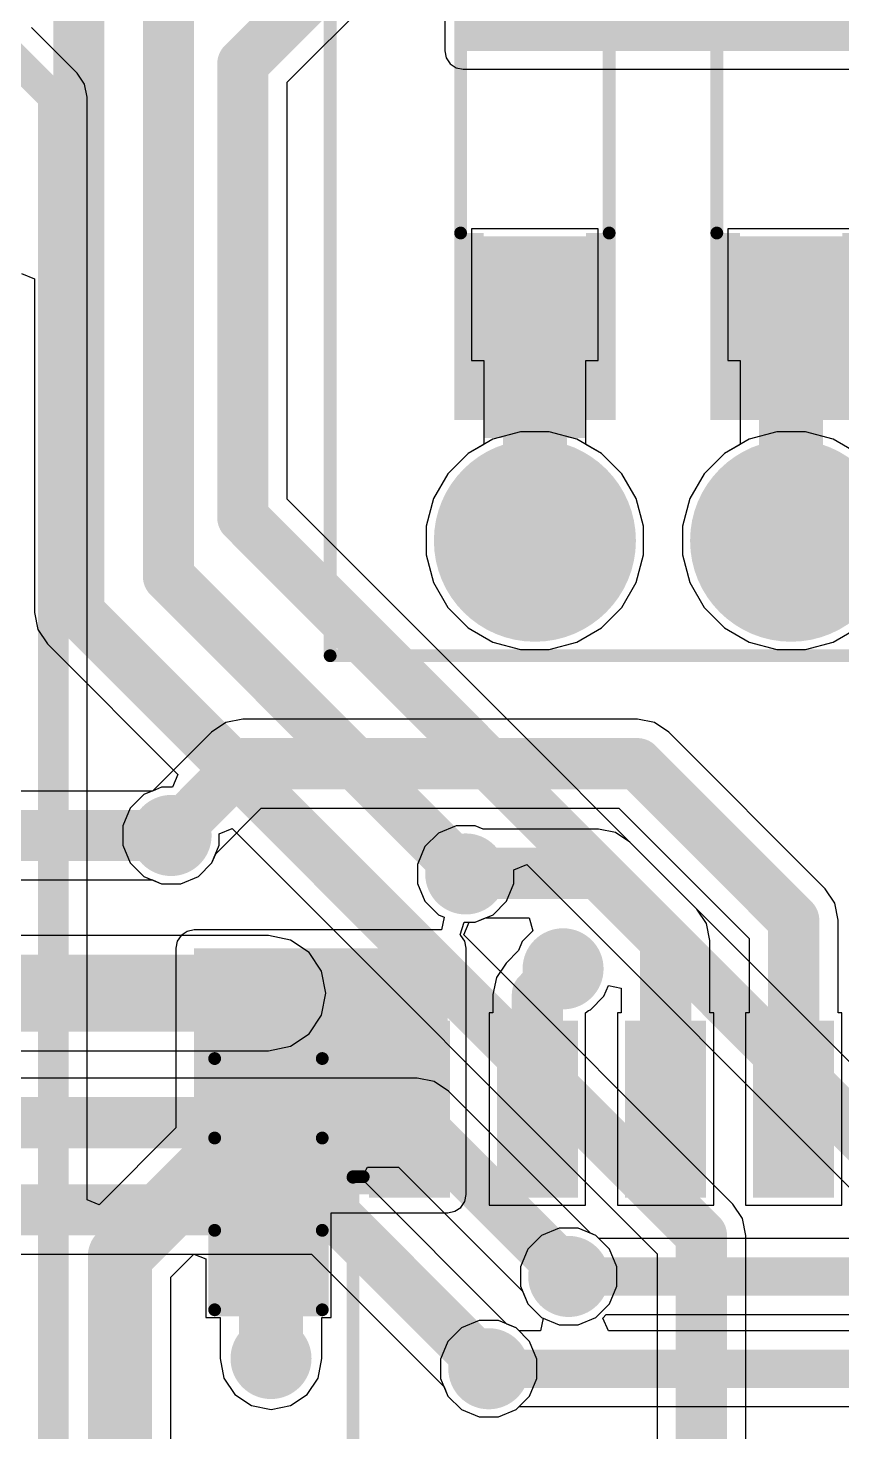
# Model space of a CAD drawing. Header units: millimetres. Extents: x -0.16 to 4.85, y -0.01 to 3.83.
# Drawn here: x 3.908 to 4.226, y 1.666 to 2.214 of the extents above; entities that cross this region are included whole.
import ezdxf

# ---------------------------------------------------------------- set-up
doc = ezdxf.new("R2010")
doc.units = ezdxf.units.MM
doc.header["$MEASUREMENT"] = 0
for name, color, linetype in [('BottomLayer', 5, 'Continuous'), ('BottomSolder', 6, 'Continuous'), ('MultiLayer', 9, 'Continuous'), ('PadHoleLayer', 156, 'Continuous'), ('TopLayer', 1, 'Continuous'), ('TopOverlay', 2, 'Continuous'), ('TopPaste', 8, 'Continuous'), ('TopSolder', 216, 'Continuous'), ('ViaHoleLayer', 16, 'Continuous')]:
    doc.layers.add(name, color=color, linetype=linetype)

# ---------------------------------------------------------------- blocks, each defined once
blk = doc.blocks.new('SOIC_16_31')
at = {"layer": 'TopLayer'}
for points in [[(-0.13681, 0.18681), (-0.07579, 0.18681), (-0.07579, 0.16319), (-0.13681, 0.16319)], [(0.07579, 0.18681), (0.13681, 0.18681), (0.13681, 0.16319), (0.07579, 0.16319)], [(-0.13681, 0.13681), (-0.07579, 0.13681), (-0.07579, 0.11319), (-0.13681, 0.11319)], [(0.07579, 0.13681), (0.13681, 0.13681), (0.13681, 0.11319), (0.07579, 0.11319)], [(-0.13681, 0.08681), (-0.07579, 0.08681), (-0.07579, 0.06319), (-0.13681, 0.06319)], [(0.07579, 0.08681), (0.13681, 0.08681), (0.13681, 0.06319), (0.07579, 0.06319)], [(-0.13681, 0.03681), (-0.07579, 0.03681), (-0.07579, 0.01319), (-0.13681, 0.01319)], [(0.07579, 0.03681), (0.13681, 0.03681), (0.13681, 0.01319), (0.07579, 0.01319)], [(-0.13681, -0.01319), (-0.07579, -0.01319), (-0.07579, -0.03681), (-0.13681, -0.03681)], [(0.07579, -0.01319), (0.13681, -0.01319), (0.13681, -0.03681), (0.07579, -0.03681)], [(-0.13681, -0.06319), (-0.07579, -0.06319), (-0.07579, -0.08681), (-0.13681, -0.08681)], [(0.07579, -0.06319), (0.13681, -0.06319), (0.13681, -0.08681), (0.07579, -0.08681)], [(-0.13681, -0.11319), (-0.07579, -0.11319), (-0.07579, -0.13681), (-0.13681, -0.13681)], [(0.07579, -0.11319), (0.13681, -0.11319), (0.13681, -0.13681), (0.07579, -0.13681)], [(-0.13681, -0.16319), (-0.07579, -0.16319), (-0.07579, -0.18681), (-0.13681, -0.18681)], [(0.07579, -0.16319), (0.13681, -0.16319), (0.13681, -0.18681), (0.07579, -0.18681)]]:
    blk.add_hatch(color=1, dxfattribs=at).paths.add_polyline_path(points)
at = {"layer": 'TopOverlay'}
blk.add_hatch(color=2, dxfattribs=at).paths.add_polyline_path([(-0.0713, 0.165), (-0.0603, 0.165), (-0.0603, 0.183), (-0.0713, 0.183)])
at = {"layer": 'TopPaste'}
for points in [[(-0.13681, 0.18681), (-0.07579, 0.18681), (-0.07579, 0.16319), (-0.13681, 0.16319)], [(0.07579, 0.18681), (0.13681, 0.18681), (0.13681, 0.16319), (0.07579, 0.16319)], [(-0.13681, 0.13681), (-0.07579, 0.13681), (-0.07579, 0.11319), (-0.13681, 0.11319)], [(0.07579, 0.13681), (0.13681, 0.13681), (0.13681, 0.11319), (0.07579, 0.11319)], [(-0.13681, 0.08681), (-0.07579, 0.08681), (-0.07579, 0.06319), (-0.13681, 0.06319)], [(0.07579, 0.08681), (0.13681, 0.08681), (0.13681, 0.06319), (0.07579, 0.06319)], [(-0.13681, 0.03681), (-0.07579, 0.03681), (-0.07579, 0.01319), (-0.13681, 0.01319)], [(0.07579, 0.03681), (0.13681, 0.03681), (0.13681, 0.01319), (0.07579, 0.01319)], [(-0.13681, -0.01319), (-0.07579, -0.01319), (-0.07579, -0.03681), (-0.13681, -0.03681)], [(0.07579, -0.01319), (0.13681, -0.01319), (0.13681, -0.03681), (0.07579, -0.03681)], [(-0.13681, -0.06319), (-0.07579, -0.06319), (-0.07579, -0.08681), (-0.13681, -0.08681)], [(0.07579, -0.06319), (0.13681, -0.06319), (0.13681, -0.08681), (0.07579, -0.08681)], [(-0.13681, -0.11319), (-0.07579, -0.11319), (-0.07579, -0.13681), (-0.13681, -0.13681)], [(0.07579, -0.11319), (0.13681, -0.11319), (0.13681, -0.13681), (0.07579, -0.13681)], [(-0.13681, -0.16319), (-0.07579, -0.16319), (-0.07579, -0.18681), (-0.13681, -0.18681)], [(0.07579, -0.16319), (0.13681, -0.16319), (0.13681, -0.18681), (0.07579, -0.18681)]]:
    blk.add_hatch(color=8, dxfattribs=at).paths.add_polyline_path(points)
at = {"layer": 'TopSolder'}
for points in [[(-0.14081, 0.19081), (-0.07179, 0.19081), (-0.07179, 0.15919), (-0.14081, 0.15919)], [(0.07179, 0.19081), (0.14081, 0.19081), (0.14081, 0.15919), (0.07179, 0.15919)], [(-0.14081, 0.14081), (-0.07179, 0.14081), (-0.07179, 0.10919), (-0.14081, 0.10919)], [(0.07179, 0.14081), (0.14081, 0.14081), (0.14081, 0.10919), (0.07179, 0.10919)], [(-0.14081, 0.09081), (-0.07179, 0.09081), (-0.07179, 0.05919), (-0.14081, 0.05919)], [(0.07179, 0.09081), (0.14081, 0.09081), (0.14081, 0.05919), (0.07179, 0.05919)], [(-0.14081, 0.04081), (-0.07179, 0.04081), (-0.07179, 0.00919), (-0.14081, 0.00919)], [(0.07179, 0.04081), (0.14081, 0.04081), (0.14081, 0.00919), (0.07179, 0.00919)], [(-0.14081, -0.00919), (-0.07179, -0.00919), (-0.07179, -0.04081), (-0.14081, -0.04081)], [(0.07179, -0.00919), (0.14081, -0.00919), (0.14081, -0.04081), (0.07179, -0.04081)], [(-0.14081, -0.05919), (-0.07179, -0.05919), (-0.07179, -0.09081), (-0.14081, -0.09081)], [(0.07179, -0.05919), (0.14081, -0.05919), (0.14081, -0.09081), (0.07179, -0.09081)], [(-0.14081, -0.10919), (-0.07179, -0.10919), (-0.07179, -0.14081), (-0.14081, -0.14081)], [(0.07179, -0.10919), (0.14081, -0.10919), (0.14081, -0.14081), (0.07179, -0.14081)], [(-0.14081, -0.15919), (-0.07179, -0.15919), (-0.07179, -0.19081), (-0.14081, -0.19081)], [(0.07179, -0.15919), (0.14081, -0.15919), (0.14081, -0.19081), (0.07179, -0.19081)]]:
    blk.add_hatch(color=216, dxfattribs=at).paths.add_polyline_path(points)
at = {"layer": 'TopOverlay'}
for points, const_width in [([(-0.0793, 0.197), (-0.0793, 0.193)], 0.005), ([(-0.0793, 0.197), (0.0797, 0.197)], 0.005), ([(0.0799, 0.19694), (0.0799, 0.193)], 0.005), ([(-0.1503, 0.181), (-0.1453, 0.176)], 0.00787), ([(-0.1503, 0.181), (-0.1503, 0.171)], 0.00787), ([(-0.1453, 0.176), (-0.1503, 0.171)], 0.00787), ([(-0.0793, -0.193), (-0.0793, -0.197)], 0.005), ([(0.0799, -0.193), (0.0799, -0.19694)], 0.005), ([(-0.0793, -0.197), (0.0797, -0.197)], 0.005)]:
    blk.add_lwpolyline(points, dxfattribs=dict(at, const_width=const_width))
for points, const_width in [([(-0.08055, 0.197, 1), (-0.07805, 0.197, 1)], 0.0025), ([(-0.08055, 0.197, 1), (-0.07805, 0.197, 1)], 0.0025), ([(0.07845, 0.197, 1), (0.08095, 0.197, 1)], 0.0025), ([(0.07865, 0.19694, 1), (0.08115, 0.19694, 1)], 0.0025), ([(-0.08055, 0.193, 1), (-0.07805, 0.193, 1)], 0.0025), ([(0.07865, 0.193, 1), (0.08115, 0.193, 1)], 0.0025), ([(-0.15227, 0.181, 1), (-0.14833, 0.181, 1)], 0.00394), ([(-0.15227, 0.181, 1), (-0.14833, 0.181, 1)], 0.00394), ([(-0.14727, 0.176, 1), (-0.14333, 0.176, 1)], 0.00394), ([(-0.14727, 0.176, 1), (-0.14333, 0.176, 1)], 0.00394), ([(-0.15227, 0.171, 1), (-0.14833, 0.171, 1)], 0.00394), ([(-0.15227, 0.171, 1), (-0.14833, 0.171, 1)], 0.00394), ([(-0.08055, -0.193, 1), (-0.07805, -0.193, 1)], 0.0025), ([(0.07865, -0.193, 1), (0.08115, -0.193, 1)], 0.0025), ([(-0.08055, -0.197, 1), (-0.07805, -0.197, 1)], 0.0025), ([(-0.08055, -0.197, 1), (-0.07805, -0.197, 1)], 0.0025), ([(0.07845, -0.197, 1), (0.08095, -0.197, 1)], 0.0025), ([(0.07865, -0.19694, 1), (0.08115, -0.19694, 1)], 0.0025)]:
    blk.add_lwpolyline(points, format="xyb", close=True, dxfattribs=dict(at, const_width=const_width))
blk = doc.blocks.new('DS_04_R_T_33')
at = {"layer": 'BottomLayer'}
h = blk.add_hatch(color=5, dxfattribs=at)
edge = h.paths.add_edge_path()
edge.add_arc((-0.15, 0.15), 0.03543, 0, 360)
h = blk.add_hatch(color=5, dxfattribs=at)
edge = h.paths.add_edge_path()
edge.add_arc((0.15, 0.15), 0.03543, 0, 360)
h = blk.add_hatch(color=5, dxfattribs=at)
edge = h.paths.add_edge_path()
edge.add_arc((-0.15, 0.05), 0.03543, 0, 360)
h = blk.add_hatch(color=5, dxfattribs=at)
edge = h.paths.add_edge_path()
edge.add_arc((0.15, 0.05), 0.03543, 0, 360)
h = blk.add_hatch(color=5, dxfattribs=at)
edge = h.paths.add_edge_path()
edge.add_arc((-0.15, -0.05), 0.03543, 0, 360)
h = blk.add_hatch(color=5, dxfattribs=at)
edge = h.paths.add_edge_path()
edge.add_arc((0.15, -0.05), 0.03543, 0, 360)
h = blk.add_hatch(color=5, dxfattribs=at)
edge = h.paths.add_edge_path()
edge.add_arc((-0.15, -0.15), 0.03543, 0, 360)
h = blk.add_hatch(color=5, dxfattribs=at)
edge = h.paths.add_edge_path()
edge.add_arc((0.15, -0.15), 0.03543, 0, 360)
at = {"layer": 'BottomSolder'}
h = blk.add_hatch(color=6, dxfattribs=at)
edge = h.paths.add_edge_path()
edge.add_arc((-0.15, 0.15), 0.03943, 0, 360)
h = blk.add_hatch(color=6, dxfattribs=at)
edge = h.paths.add_edge_path()
edge.add_arc((0.15, 0.15), 0.03943, 0, 360)
h = blk.add_hatch(color=6, dxfattribs=at)
edge = h.paths.add_edge_path()
edge.add_arc((-0.15, 0.05), 0.03943, 0, 360)
h = blk.add_hatch(color=6, dxfattribs=at)
edge = h.paths.add_edge_path()
edge.add_arc((0.15, 0.05), 0.03943, 0, 360)
h = blk.add_hatch(color=6, dxfattribs=at)
edge = h.paths.add_edge_path()
edge.add_arc((-0.15, -0.05), 0.03943, 0, 360)
h = blk.add_hatch(color=6, dxfattribs=at)
edge = h.paths.add_edge_path()
edge.add_arc((0.15, -0.05), 0.03943, 0, 360)
h = blk.add_hatch(color=6, dxfattribs=at)
edge = h.paths.add_edge_path()
edge.add_arc((-0.15, -0.15), 0.03943, 0, 360)
h = blk.add_hatch(color=6, dxfattribs=at)
edge = h.paths.add_edge_path()
edge.add_arc((0.15, -0.15), 0.03943, 0, 360)
at = {"layer": 'MultiLayer'}
h = blk.add_hatch(color=9, dxfattribs=at)
edge = h.paths.add_edge_path()
edge.add_arc((-0.15, 0.15), 0.03543, 0, 360)
h = blk.add_hatch(color=9, dxfattribs=at)
edge = h.paths.add_edge_path()
edge.add_arc((0.15, 0.15), 0.03543, 0, 360)
h = blk.add_hatch(color=9, dxfattribs=at)
edge = h.paths.add_edge_path()
edge.add_arc((-0.15, 0.05), 0.03543, 0, 360)
h = blk.add_hatch(color=9, dxfattribs=at)
edge = h.paths.add_edge_path()
edge.add_arc((0.15, 0.05), 0.03543, 0, 360)
h = blk.add_hatch(color=9, dxfattribs=at)
edge = h.paths.add_edge_path()
edge.add_arc((-0.15, -0.05), 0.03543, 0, 360)
h = blk.add_hatch(color=9, dxfattribs=at)
edge = h.paths.add_edge_path()
edge.add_arc((0.15, -0.05), 0.03543, 0, 360)
h = blk.add_hatch(color=9, dxfattribs=at)
edge = h.paths.add_edge_path()
edge.add_arc((-0.15, -0.15), 0.03543, 0, 360)
h = blk.add_hatch(color=9, dxfattribs=at)
edge = h.paths.add_edge_path()
edge.add_arc((0.15, -0.15), 0.03543, 0, 360)
at = {"layer": 'PadHoleLayer'}
h = blk.add_hatch(color=156, dxfattribs=at)
edge = h.paths.add_edge_path()
edge.add_arc((-0.15, 0.15), 0.01811, 0, 360)
h = blk.add_hatch(color=156, dxfattribs=at)
edge = h.paths.add_edge_path()
edge.add_arc((0.15, 0.15), 0.01811, 0, 360)
h = blk.add_hatch(color=156, dxfattribs=at)
edge = h.paths.add_edge_path()
edge.add_arc((-0.15, 0.05), 0.01811, 0, 360)
h = blk.add_hatch(color=156, dxfattribs=at)
edge = h.paths.add_edge_path()
edge.add_arc((0.15, 0.05), 0.01811, 0, 360)
h = blk.add_hatch(color=156, dxfattribs=at)
edge = h.paths.add_edge_path()
edge.add_arc((-0.15, -0.05), 0.01811, 0, 360)
h = blk.add_hatch(color=156, dxfattribs=at)
edge = h.paths.add_edge_path()
edge.add_arc((0.15, -0.05), 0.01811, 0, 360)
h = blk.add_hatch(color=156, dxfattribs=at)
edge = h.paths.add_edge_path()
edge.add_arc((-0.15, -0.15), 0.01811, 0, 360)
h = blk.add_hatch(color=156, dxfattribs=at)
edge = h.paths.add_edge_path()
edge.add_arc((0.15, -0.15), 0.01811, 0, 360)
at = {"layer": 'TopLayer'}
h = blk.add_hatch(color=1, dxfattribs=at)
edge = h.paths.add_edge_path()
edge.add_arc((-0.15, 0.15), 0.03543, 0, 360)
h = blk.add_hatch(color=1, dxfattribs=at)
edge = h.paths.add_edge_path()
edge.add_arc((0.15, 0.15), 0.03543, 0, 360)
h = blk.add_hatch(color=1, dxfattribs=at)
edge = h.paths.add_edge_path()
edge.add_arc((-0.15, 0.05), 0.03543, 0, 360)
h = blk.add_hatch(color=1, dxfattribs=at)
edge = h.paths.add_edge_path()
edge.add_arc((0.15, 0.05), 0.03543, 0, 360)
h = blk.add_hatch(color=1, dxfattribs=at)
edge = h.paths.add_edge_path()
edge.add_arc((-0.15, -0.05), 0.03543, 0, 360)
h = blk.add_hatch(color=1, dxfattribs=at)
edge = h.paths.add_edge_path()
edge.add_arc((0.15, -0.05), 0.03543, 0, 360)
h = blk.add_hatch(color=1, dxfattribs=at)
edge = h.paths.add_edge_path()
edge.add_arc((-0.15, -0.15), 0.03543, 0, 360)
h = blk.add_hatch(color=1, dxfattribs=at)
edge = h.paths.add_edge_path()
edge.add_arc((0.15, -0.15), 0.03543, 0, 360)
at = {"layer": 'TopOverlay'}
blk.add_hatch(color=2, dxfattribs=at).paths.add_polyline_path([(-0.11, 0.13), (-0.08, 0.13), (-0.08, 0.17), (-0.11, 0.17)])
at = {"layer": 'TopSolder'}
h = blk.add_hatch(color=216, dxfattribs=at)
edge = h.paths.add_edge_path()
edge.add_arc((-0.15, 0.15), 0.03943, 0, 360)
h = blk.add_hatch(color=216, dxfattribs=at)
edge = h.paths.add_edge_path()
edge.add_arc((0.15, 0.15), 0.03943, 0, 360)
h = blk.add_hatch(color=216, dxfattribs=at)
edge = h.paths.add_edge_path()
edge.add_arc((-0.15, 0.05), 0.03943, 0, 360)
h = blk.add_hatch(color=216, dxfattribs=at)
edge = h.paths.add_edge_path()
edge.add_arc((0.15, 0.05), 0.03943, 0, 360)
h = blk.add_hatch(color=216, dxfattribs=at)
edge = h.paths.add_edge_path()
edge.add_arc((-0.15, -0.05), 0.03943, 0, 360)
h = blk.add_hatch(color=216, dxfattribs=at)
edge = h.paths.add_edge_path()
edge.add_arc((0.15, -0.05), 0.03943, 0, 360)
h = blk.add_hatch(color=216, dxfattribs=at)
edge = h.paths.add_edge_path()
edge.add_arc((-0.15, -0.15), 0.03943, 0, 360)
h = blk.add_hatch(color=216, dxfattribs=at)
edge = h.paths.add_edge_path()
edge.add_arc((0.15, -0.15), 0.03943, 0, 360)
at = {"layer": 'TopOverlay', "const_width": 0.005}
for points in [[(-0.19488, 0.22992), (-0.19488, -0.22992)], [(-0.19488, 0.22992), (0.19488, 0.22992)], [(0.19488, 0.22992), (0.19488, -0.22992)], [(-0.19488, -0.22992), (0.19488, -0.22992)]]:
    blk.add_lwpolyline(points, dxfattribs=at)
at = {"layer": 'TopOverlay', "const_width": 0.0025}
for points in [[(-0.19613, 0.22992, 1), (-0.19363, 0.22992, 1)], [(-0.19613, 0.22992, 1), (-0.19363, 0.22992, 1)], [(0.19363, 0.22992, 1), (0.19613, 0.22992, 1)], [(0.19363, 0.22992, 1), (0.19613, 0.22992, 1)], [(-0.19613, -0.22992, 1), (-0.19363, -0.22992, 1)], [(-0.19613, -0.22992, 1), (-0.19363, -0.22992, 1)], [(0.19363, -0.22992, 1), (0.19613, -0.22992, 1)], [(0.19363, -0.22992, 1), (0.19613, -0.22992, 1)]]:
    blk.add_lwpolyline(points, format="xyb", close=True, dxfattribs=at)
blk = doc.blocks.new('SOD_123_105')
at = {"layer": 'TopLayer'}
for points in [[(-0.04331, 0.01772), (-0.04331, -0.01772), (-0.08071, -0.01772), (-0.08071, 0.01772)], [(0.08071, 0.01772), (0.08071, -0.01772), (0.04331, -0.01772), (0.04331, 0.01772)]]:
    blk.add_hatch(color=1, dxfattribs=at).paths.add_polyline_path(points)
at = {"layer": 'TopOverlay'}
for points in [[(0.038, 0.02), (0.111, 0.02), (0.111, 0.0315), (0.038, 0.0315)], [(0.08346, -0.031), (0.111, -0.031), (0.111, 0.031), (0.08346, 0.031)], [(0.038, -0.0315), (0.111, -0.0315), (0.111, -0.02), (0.038, -0.02)]]:
    blk.add_hatch(color=2, dxfattribs=at).paths.add_polyline_path(points)
at = {"layer": 'TopPaste'}
for points in [[(-0.04331, 0.01772), (-0.04331, -0.01772), (-0.08071, -0.01772), (-0.08071, 0.01772)], [(0.08071, 0.01772), (0.08071, -0.01772), (0.04331, -0.01772), (0.04331, 0.01772)]]:
    blk.add_hatch(color=8, dxfattribs=at).paths.add_polyline_path(points)
at = {"layer": 'TopSolder'}
for points in [[(-0.03931, 0.02172), (-0.03931, -0.02172), (-0.08471, -0.02172), (-0.08471, 0.02172)], [(0.08471, 0.02172), (0.08471, -0.02172), (0.03931, -0.02172), (0.03931, 0.02172)]]:
    blk.add_hatch(color=216, dxfattribs=at).paths.add_polyline_path(points)
at = {"layer": 'TopOverlay', "const_width": 0.005}
for points in [[(-0.054, 0.023), (-0.054, 0.029)], [(0.038, 0.029), (-0.054, 0.029)], [(-0.054, -0.029), (-0.054, -0.023)], [(0.038, -0.029), (-0.054, -0.029)]]:
    blk.add_lwpolyline(points, dxfattribs=at)
at = {"layer": 'TopOverlay', "const_width": 0.0025}
for points in [[(-0.05525, 0.029, 1), (-0.05275, 0.029, 1)], [(-0.05525, 0.029, 1), (-0.05275, 0.029, 1)], [(0.03675, 0.029, 1), (0.03925, 0.029, 1)], [(-0.05525, 0.023, 1), (-0.05275, 0.023, 1)], [(-0.05525, -0.023, 1), (-0.05275, -0.023, 1)], [(-0.05525, -0.029, 1), (-0.05275, -0.029, 1)], [(-0.05525, -0.029, 1), (-0.05275, -0.029, 1)], [(0.03675, -0.029, 1), (0.03925, -0.029, 1)]]:
    blk.add_lwpolyline(points, format="xyb", close=True, dxfattribs=at)
blk = doc.blocks.new('SOD_123_106')
at = {"layer": 'TopLayer'}
for points in [[(-0.04331, 0.01772), (-0.04331, -0.01772), (-0.08071, -0.01772), (-0.08071, 0.01772)], [(0.08071, 0.01772), (0.08071, -0.01772), (0.04331, -0.01772), (0.04331, 0.01772)]]:
    blk.add_hatch(color=1, dxfattribs=at).paths.add_polyline_path(points)
at = {"layer": 'TopOverlay'}
for points in [[(0.038, 0.02), (0.111, 0.02), (0.111, 0.0315), (0.038, 0.0315)], [(0.08346, -0.031), (0.111, -0.031), (0.111, 0.031), (0.08346, 0.031)], [(0.038, -0.0315), (0.111, -0.0315), (0.111, -0.02), (0.038, -0.02)]]:
    blk.add_hatch(color=2, dxfattribs=at).paths.add_polyline_path(points)
at = {"layer": 'TopPaste'}
for points in [[(-0.04331, 0.01772), (-0.04331, -0.01772), (-0.08071, -0.01772), (-0.08071, 0.01772)], [(0.08071, 0.01772), (0.08071, -0.01772), (0.04331, -0.01772), (0.04331, 0.01772)]]:
    blk.add_hatch(color=8, dxfattribs=at).paths.add_polyline_path(points)
at = {"layer": 'TopSolder'}
for points in [[(-0.03931, 0.02172), (-0.03931, -0.02172), (-0.08471, -0.02172), (-0.08471, 0.02172)], [(0.08471, 0.02172), (0.08471, -0.02172), (0.03931, -0.02172), (0.03931, 0.02172)]]:
    blk.add_hatch(color=216, dxfattribs=at).paths.add_polyline_path(points)
at = {"layer": 'TopOverlay', "const_width": 0.005}
for points in [[(-0.054, 0.023), (-0.054, 0.029)], [(0.038, 0.029), (-0.054, 0.029)], [(-0.054, -0.029), (-0.054, -0.023)], [(0.038, -0.029), (-0.054, -0.029)]]:
    blk.add_lwpolyline(points, dxfattribs=at)
at = {"layer": 'TopOverlay', "const_width": 0.0025}
for points in [[(-0.05525, 0.029, 1), (-0.05275, 0.029, 1)], [(-0.05525, 0.029, 1), (-0.05275, 0.029, 1)], [(0.03675, 0.029, 1), (0.03925, 0.029, 1)], [(-0.05525, 0.023, 1), (-0.05275, 0.023, 1)], [(-0.05525, -0.023, 1), (-0.05275, -0.023, 1)], [(-0.05525, -0.029, 1), (-0.05275, -0.029, 1)], [(-0.05525, -0.029, 1), (-0.05275, -0.029, 1)], [(0.03675, -0.029, 1), (0.03925, -0.029, 1)]]:
    blk.add_lwpolyline(points, format="xyb", close=True, dxfattribs=at)
blk = doc.blocks.new('CAP_0603_123')
at = {"layer": 'TopLayer'}
for points in [[(-0.015, 0.0175), (-0.015, -0.0175), (-0.045, -0.0175), (-0.045, 0.0175)], [(0.045, 0.0175), (0.045, -0.0175), (0.015, -0.0175), (0.015, 0.0175)]]:
    blk.add_hatch(color=1, dxfattribs=at).paths.add_polyline_path(points)
at = {"layer": 'TopPaste'}
for points in [[(-0.015, 0.0175), (-0.015, -0.0175), (-0.045, -0.0175), (-0.045, 0.0175)], [(0.045, 0.0175), (0.045, -0.0175), (0.015, -0.0175), (0.015, 0.0175)]]:
    blk.add_hatch(color=8, dxfattribs=at).paths.add_polyline_path(points)
at = {"layer": 'TopSolder'}
for points in [[(-0.01264, 0.01986), (-0.01264, -0.01986), (-0.04736, -0.01986), (-0.04736, 0.01986)], [(0.04736, 0.01986), (0.04736, -0.01986), (0.01264, -0.01986), (0.01264, 0.01986)]]:
    blk.add_hatch(color=216, dxfattribs=at).paths.add_polyline_path(points)
at = {"layer": 'TopOverlay', "const_width": 0.005}
for points in [[(-0.049, 0.021), (-0.049, -0.021)], [(-0.049, 0.021), (-0.018, 0.021)], [(0.018, 0.021), (0.049, 0.021)], [(0.049, 0.021), (0.049, -0.021)], [(-0.049, -0.021), (-0.018, -0.021)], [(0.018, -0.021), (0.049, -0.021)]]:
    blk.add_lwpolyline(points, dxfattribs=at)
at = {"layer": 'TopOverlay', "const_width": 0.0025}
for points in [[(-0.05025, 0.021, 1), (-0.04775, 0.021, 1)], [(-0.05025, 0.021, 1), (-0.04775, 0.021, 1)], [(-0.01925, 0.021, 1), (-0.01675, 0.021, 1)], [(0.01675, 0.021, 1), (0.01925, 0.021, 1)], [(0.04775, 0.021, 1), (0.05025, 0.021, 1)], [(0.04775, 0.021, 1), (0.05025, 0.021, 1)], [(-0.05025, -0.021, 1), (-0.04775, -0.021, 1)], [(-0.05025, -0.021, 1), (-0.04775, -0.021, 1)], [(-0.01925, -0.021, 1), (-0.01675, -0.021, 1)], [(0.01675, -0.021, 1), (0.01925, -0.021, 1)], [(0.04775, -0.021, 1), (0.05025, -0.021, 1)], [(0.04775, -0.021, 1), (0.05025, -0.021, 1)]]:
    blk.add_lwpolyline(points, format="xyb", close=True, dxfattribs=at)

msp = doc.modelspace()

# ---------------------------------------------------------------- hatches: boundary and pattern name
at = {"layer": 'BottomLayer'}
h = msp.add_hatch(color=5, dxfattribs=at)
edge = h.paths.add_edge_path()
edge.add_arc((3.964, 1.899), 0.01181, 0, 360)
h = msp.add_hatch(color=5, dxfattribs=at)
edge = h.paths.add_edge_path()
edge.add_arc((4.079, 1.884), 0.01181, 0, 360)
h = msp.add_hatch(color=5, dxfattribs=at)
edge = h.paths.add_edge_path()
edge.add_arc((4.117, 1.847), 0.01181, 0, 360)
h = msp.add_hatch(color=5, dxfattribs=at)
edge = h.paths.add_edge_path()
edge.add_arc((4.002, 1.8375), 0.01181, 0, 360)
h = msp.add_hatch(color=5, dxfattribs=at)
edge = h.paths.add_edge_path()
edge.add_arc((4.11919, 1.727), 0.01181, 0, 360)
h = msp.add_hatch(color=5, dxfattribs=at)
edge = h.paths.add_edge_path()
edge.add_arc((4.003, 1.695), 0.01181, 0, 360)
h = msp.add_hatch(color=5, dxfattribs=at)
edge = h.paths.add_edge_path()
edge.add_arc((4.088, 1.691), 0.01181, 0, 360)
at = {"layer": 'BottomSolder'}
h = msp.add_hatch(color=6, dxfattribs=at)
edge = h.paths.add_edge_path()
edge.add_arc((3.964, 1.899), 0.01581, 0, 360)
h = msp.add_hatch(color=6, dxfattribs=at)
edge = h.paths.add_edge_path()
edge.add_arc((4.079, 1.884), 0.01581, 0, 360)
h = msp.add_hatch(color=6, dxfattribs=at)
edge = h.paths.add_edge_path()
edge.add_arc((4.117, 1.847), 0.01581, 0, 360)
h = msp.add_hatch(color=6, dxfattribs=at)
edge = h.paths.add_edge_path()
edge.add_arc((4.002, 1.8375), 0.01581, 0, 360)
h = msp.add_hatch(color=6, dxfattribs=at)
edge = h.paths.add_edge_path()
edge.add_arc((4.11919, 1.727), 0.01581, 0, 360)
h = msp.add_hatch(color=6, dxfattribs=at)
edge = h.paths.add_edge_path()
edge.add_arc((4.003, 1.695), 0.01581, 0, 360)
h = msp.add_hatch(color=6, dxfattribs=at)
edge = h.paths.add_edge_path()
edge.add_arc((4.088, 1.691), 0.01581, 0, 360)
at = {"layer": 'TopLayer'}
for points in [[(4.078, 2.205), (4.437, 2.205), (4.437, 2.257), (4.078, 2.257)], [(3.973, 1.759), (4.072, 1.759), (4.072, 1.855), (3.973, 1.855)]]:
    msp.add_hatch(color=1, dxfattribs=at).paths.add_polyline_path(points)
h = msp.add_hatch(color=1, dxfattribs=at)
edge = h.paths.add_edge_path()
edge.add_arc((3.964, 1.899), 0.01181, 0, 360)
h = msp.add_hatch(color=1, dxfattribs=at)
edge = h.paths.add_edge_path()
edge.add_arc((4.079, 1.884), 0.01181, 0, 360)
h = msp.add_hatch(color=1, dxfattribs=at)
edge = h.paths.add_edge_path()
edge.add_arc((4.117, 1.847), 0.01181, 0, 360)
h = msp.add_hatch(color=1, dxfattribs=at)
edge = h.paths.add_edge_path()
edge.add_arc((4.002, 1.8375), 0.01181, 0, 360)
h = msp.add_hatch(color=1, dxfattribs=at)
edge = h.paths.add_edge_path()
edge.add_arc((4.11919, 1.727), 0.01181, 0, 360)
h = msp.add_hatch(color=1, dxfattribs=at)
edge = h.paths.add_edge_path()
edge.add_arc((4.003, 1.695), 0.01181, 0, 360)
h = msp.add_hatch(color=1, dxfattribs=at)
edge = h.paths.add_edge_path()
edge.add_arc((4.088, 1.691), 0.01181, 0, 360)
at = {"layer": 'TopSolder'}
h = msp.add_hatch(color=216, dxfattribs=at)
edge = h.paths.add_edge_path()
edge.add_arc((3.964, 1.899), 0.01581, 0, 360)
h = msp.add_hatch(color=216, dxfattribs=at)
edge = h.paths.add_edge_path()
edge.add_arc((4.079, 1.884), 0.01581, 0, 360)
h = msp.add_hatch(color=216, dxfattribs=at)
edge = h.paths.add_edge_path()
edge.add_arc((4.117, 1.847), 0.01581, 0, 360)
h = msp.add_hatch(color=216, dxfattribs=at)
edge = h.paths.add_edge_path()
edge.add_arc((4.002, 1.8375), 0.01581, 0, 360)
h = msp.add_hatch(color=216, dxfattribs=at)
edge = h.paths.add_edge_path()
edge.add_arc((4.11919, 1.727), 0.01581, 0, 360)
h = msp.add_hatch(color=216, dxfattribs=at)
edge = h.paths.add_edge_path()
edge.add_arc((4.003, 1.695), 0.01581, 0, 360)
h = msp.add_hatch(color=216, dxfattribs=at)
edge = h.paths.add_edge_path()
edge.add_arc((4.088, 1.691), 0.01581, 0, 360)
at = {"layer": 'ViaHoleLayer'}
h = msp.add_hatch(color=16, dxfattribs=at)
edge = h.paths.add_edge_path()
edge.add_arc((3.964, 1.899), 0.00591, 0, 360)
h = msp.add_hatch(color=16, dxfattribs=at)
edge = h.paths.add_edge_path()
edge.add_arc((4.079, 1.884), 0.00591, 0, 360)
h = msp.add_hatch(color=16, dxfattribs=at)
edge = h.paths.add_edge_path()
edge.add_arc((4.117, 1.847), 0.00591, 0, 360)
h = msp.add_hatch(color=16, dxfattribs=at)
edge = h.paths.add_edge_path()
edge.add_arc((4.002, 1.8375), 0.00591, 0, 360)
h = msp.add_hatch(color=16, dxfattribs=at)
edge = h.paths.add_edge_path()
edge.add_arc((4.11919, 1.727), 0.00591, 0, 360)
h = msp.add_hatch(color=16, dxfattribs=at)
edge = h.paths.add_edge_path()
edge.add_arc((4.003, 1.695), 0.00591, 0, 360)
h = msp.add_hatch(color=16, dxfattribs=at)
edge = h.paths.add_edge_path()
edge.add_arc((4.088, 1.691), 0.00591, 0, 360)

# ---------------------------------------------------------------- linework, layer by layer
at = {"layer": 'BottomLayer'}
for p, q in [((4.00933, 2.19282), (4.09069, 2.27417)), ((4.00933, 2.03018), (4.00933, 2.19282)), ((3.90567, 2.11817), (3.91067, 2.1161)), ((3.91067, 2.1161), (3.91067, 1.986)), ((4.08962, 2.05354), (4.07995, 2.04795)), ((4.10041, 2.05643), (4.08962, 2.05354)), ((4.11159, 2.05643), (4.10041, 2.05643)), ((4.12238, 2.05354), (4.11159, 2.05643)), ((4.13205, 2.04795), (4.12238, 2.05354)), ((4.18962, 2.05354), (4.17995, 2.04795)), ((4.20041, 2.05643), (4.18962, 2.05354)), ((4.21159, 2.05643), (4.20041, 2.05643)), ((4.22238, 2.05354), (4.21159, 2.05643)), ((4.23205, 2.04795), (4.22238, 2.05354)), ((4.07995, 2.04795), (4.07205, 2.04005)), ((4.13995, 2.04005), (4.13205, 2.04795)), ((4.17995, 2.04795), (4.17205, 2.04005)), ((4.07205, 2.04005), (4.06646, 2.03038)), ((4.14554, 2.03038), (4.13995, 2.04005)), ((4.17205, 2.04005), (4.16646, 2.03038)), ((4.26926, 1.77026), (4.00933, 2.03018)), ((4.06646, 2.03038), (4.06357, 2.01959)), ((4.14843, 2.01959), (4.14554, 2.03038)), ((4.16646, 2.03038), (4.16357, 2.01959)), ((4.06357, 2.01959), (4.06357, 2.00841)), ((4.14843, 2.00841), (4.14843, 2.01959)), ((4.16357, 2.01959), (4.16357, 2.00841)), ((4.06357, 2.00841), (4.06646, 1.99762)), ((4.14554, 1.99762), (4.14843, 2.00841)), ((4.16357, 2.00841), (4.16646, 1.99762)), ((4.06646, 1.99762), (4.07205, 1.98795)), ((4.13995, 1.98795), (4.14554, 1.99762)), ((4.16646, 1.99762), (4.17205, 1.98795)), ((4.07205, 1.98795), (4.07995, 1.98005)), ((4.13205, 1.98005), (4.13995, 1.98795)), ((4.17205, 1.98795), (4.17995, 1.98005)), ((3.91067, 1.986), (3.91199, 1.97937)), ((3.91199, 1.97937), (3.91574, 1.97374)), ((4.07995, 1.98005), (4.08962, 1.97446)), ((4.12238, 1.97446), (4.13205, 1.98005)), ((4.17995, 1.98005), (4.18962, 1.97446)), ((4.22238, 1.97446), (4.23205, 1.98005)), ((3.91574, 1.97374), (3.96668, 1.92281)), ((4.08962, 1.97446), (4.10041, 1.97157)), ((4.10041, 1.97157), (4.11159, 1.97157)), ((4.11159, 1.97157), (4.12238, 1.97446)), ((4.18962, 1.97446), (4.20041, 1.97157)), ((4.20041, 1.97157), (4.21159, 1.97157)), ((4.21159, 1.97157), (4.22238, 1.97446)), ((3.96668, 1.92281), (3.96461, 1.91781)), ((3.96026, 1.91781), (3.95669, 1.91633)), ((3.96461, 1.91781), (3.96026, 1.91781)), ((3.95669, 1.91633), (3.59981, 1.91633)), ((3.98281, 1.89961), (3.98781, 1.90168)), ((3.98781, 1.90168), (4.15367, 1.73582)), ((3.97995, 1.88834), (3.98281, 1.89526)), ((3.98281, 1.89526), (3.98281, 1.89961)), ((3.97466, 1.88305), (3.97995, 1.88834)), ((4.09781, 1.88561), (4.10281, 1.88768)), ((4.09781, 1.88026), (4.09781, 1.88561)), ((4.10281, 1.88768), (4.23967, 1.75082)), ((3.59981, 1.88167), (3.95669, 1.88167)), ((3.95669, 1.88167), (3.96026, 1.88019)), ((3.96026, 1.88019), (3.96774, 1.88019)), ((3.96774, 1.88019), (3.97466, 1.88305)), ((4.09495, 1.87334), (4.09781, 1.88026)), ((4.08966, 1.86805), (4.09495, 1.87334)), ((4.08274, 1.86519), (4.08966, 1.86805)), ((4.07832, 1.86019), (4.08039, 1.86519)), ((4.08039, 1.86519), (4.08274, 1.86519)), ((4.002, 1.85993), (3.72314, 1.85993)), ((4.01058, 1.85822), (4.002, 1.85993)), ((4.01786, 1.85336), (4.01058, 1.85822)), ((4.18326, 1.75526), (4.07832, 1.86019)), ((4.02272, 1.84608), (4.01786, 1.85336)), ((4.02443, 1.8375), (4.02272, 1.84608)), ((4.02272, 1.82892), (4.02443, 1.8375)), ((4.01786, 1.82164), (4.02272, 1.82892)), ((4.01058, 1.81678), (4.01786, 1.82164)), ((3.72314, 1.81507), (4.002, 1.81507)), ((4.002, 1.81507), (4.01058, 1.81678)), ((4.06, 1.80433), (3.35031, 1.80433)), ((4.06663, 1.80301), (4.06, 1.80433)), ((4.07226, 1.79926), (4.06663, 1.80301)), ((4.12766, 1.74385), (4.07226, 1.79926)), ((4.03925, 1.76708), (4.04066, 1.76967)), ((4.04066, 1.76967), (4.05282, 1.76967)), ((4.05282, 1.76967), (4.10119, 1.7213)), ((4.03885, 1.76467), (4.03925, 1.76708)), ((4.09509, 1.70843), (4.03885, 1.76467)), ((4.18701, 1.74963), (4.18326, 1.75526)), ((4.18833, 1.743), (4.18701, 1.74963)), ((4.12984, 1.74295), (4.12766, 1.74385)), ((4.13514, 1.73766), (4.12984, 1.74295)), ((4.18833, 1.051), (4.18833, 1.743)), ((4.138, 1.73074), (4.13514, 1.73766)), ((4.15367, 1.73582), (4.15367, 1.05818)), ((3.30031, 1.73567), (4.01882, 1.73567)), ((4.01882, 1.73567), (4.07057, 1.68391)), ((4.138, 1.72326), (4.138, 1.73074)), ((4.10119, 1.7213), (4.10324, 1.71634)), ((4.13514, 1.71634), (4.138, 1.72326)), ((4.10324, 1.71634), (4.10853, 1.71105)), ((4.12984, 1.71105), (4.13514, 1.71634)), ((4.09866, 1.70695), (4.09509, 1.70843)), ((4.10853, 1.71105), (4.11545, 1.70819)), ((4.12293, 1.70819), (4.12984, 1.71105)), ((4.10395, 1.70166), (4.09866, 1.70695)), ((4.11545, 1.70819), (4.12293, 1.70819)), ((4.10681, 1.69474), (4.10395, 1.70166)), ((4.10681, 1.68726), (4.10681, 1.69474)), ((4.10395, 1.68034), (4.10681, 1.68726)), ((4.07057, 1.68391), (4.07205, 1.68034)), ((4.07205, 1.68034), (4.07734, 1.67505)), ((4.09866, 1.67505), (4.10395, 1.68034)), ((4.07734, 1.67505), (4.08426, 1.67219)), ((4.08426, 1.67219), (4.09174, 1.67219)), ((4.09174, 1.67219), (4.09866, 1.67505))]:
    msp.add_line(p, q, dxfattribs=at)
for points, const_width in [([(3.963, 2), (3.963, 2.483)], 0.02), ([(3.992, 2.2), (4.106, 2.314)], 0.02), ([(3.928, 1.986), (3.928, 2.283)], 0.02), ([(3.992, 2.023), (3.992, 2.2)], 0.02), ([(3.992, 2.023), (4.257, 1.758)], 0.02), ([(3.963, 2), (4.079, 1.884)], 0.02), ([(3.928, 1.986), (4.171, 1.743)], 0.02), ([(3.5925, 1.899), (3.964, 1.899)], 0.02), ([(3.72314, 1.8375), (4.002, 1.8375)], 0.03), ([(3.343, 1.787), (4.06, 1.787)], 0.02), ([(4.06, 1.787), (4.11919, 1.72781)], 0.02), ([(3.293, 1.753), (4.026, 1.753)], 0.02), ([(4.026, 1.753), (4.088, 1.691)], 0.02), ([(4.171, 1.051), (4.171, 1.743)], 0.02), ([(4.11919, 1.727), (4.11919, 1.72781)], 0.02)]:
    msp.add_lwpolyline(points, dxfattribs=dict(at, const_width=const_width))
for points, const_width in [([(3.987, 2.2, 1), (3.997, 2.2, 1)], 0.01), ([(3.987, 2.2, 1), (3.997, 2.2, 1)], 0.01), ([(3.987, 2.023, 1), (3.997, 2.023, 1)], 0.01), ([(3.987, 2.023, 1), (3.997, 2.023, 1)], 0.01), ([(3.958, 2, 1), (3.968, 2, 1)], 0.01), ([(3.958, 2, 1), (3.968, 2, 1)], 0.01), ([(3.923, 1.986, 1), (3.933, 1.986, 1)], 0.01), ([(3.923, 1.986, 1), (3.933, 1.986, 1)], 0.01), ([(3.959, 1.899, 1), (3.969, 1.899, 1)], 0.01), ([(4.074, 1.884, 1), (4.084, 1.884, 1)], 0.01), ([(3.9945, 1.8375, 1), (4.0095, 1.8375, 1)], 0.015), ([(4.055, 1.787, 1), (4.065, 1.787, 1)], 0.01), ([(4.055, 1.787, 1), (4.065, 1.787, 1)], 0.01), ([(4.021, 1.753, 1), (4.031, 1.753, 1)], 0.01), ([(4.021, 1.753, 1), (4.031, 1.753, 1)], 0.01), ([(4.166, 1.743, 1), (4.176, 1.743, 1)], 0.01), ([(4.166, 1.743, 1), (4.176, 1.743, 1)], 0.01), ([(4.11419, 1.72781, 1), (4.12419, 1.72781, 1)], 0.01), ([(4.11419, 1.72781, 1), (4.12419, 1.72781, 1)], 0.01), ([(4.11419, 1.727, 1), (4.12419, 1.727, 1)], 0.01), ([(4.083, 1.691, 1), (4.093, 1.691, 1)], 0.01)]:
    msp.add_lwpolyline(points, format="xyb", close=True, dxfattribs=dict(at, const_width=const_width))
at = {"layer": 'TopLayer'}
for p, q in [((4.07086, 2.21922), (4.07086, 2.205)), ((3.92737, 2.19637), (3.90952, 2.21422)), ((4.07086, 2.205), (4.07141, 2.20227)), ((4.07141, 2.20227), (4.07295, 2.19995)), ((3.93025, 2.19207), (3.92737, 2.19637)), ((4.07295, 2.19995), (4.07527, 2.19841)), ((4.07527, 2.19841), (4.078, 2.19786)), ((4.078, 2.19786), (4.437, 2.19786)), ((3.93125, 2.187), (3.93025, 2.19207)), ((3.93125, 1.7569), (3.93125, 2.187)), ((4.13072, 2.13569), (4.08128, 2.13569)), ((4.08128, 2.13569), (4.08128, 2.08429)), ((4.13072, 2.08429), (4.13072, 2.13569)), ((4.23072, 2.13569), (4.18128, 2.13569)), ((4.18128, 2.13569), (4.18128, 2.08429)), ((4.08128, 2.08429), (4.08612, 2.08429)), ((4.08612, 2.08429), (4.08612, 2.05152)), ((4.12588, 2.05152), (4.12588, 2.08429)), ((4.12588, 2.08429), (4.13072, 2.08429)), ((4.18128, 2.08429), (4.18612, 2.08429)), ((4.18612, 2.08429), (4.18612, 2.05152)), ((4.07995, 2.04795), (4.07205, 2.04005)), ((4.08612, 2.05152), (4.07995, 2.04795)), ((4.13205, 2.04795), (4.12588, 2.05152)), ((4.13995, 2.04005), (4.13205, 2.04795)), ((4.17995, 2.04795), (4.17205, 2.04005)), ((4.18612, 2.05152), (4.17995, 2.04795)), ((4.07205, 2.04005), (4.06646, 2.03038)), ((4.14554, 2.03038), (4.13995, 2.04005)), ((4.17205, 2.04005), (4.16646, 2.03038)), ((4.06646, 2.03038), (4.06357, 2.01959)), ((4.14843, 2.01959), (4.14554, 2.03038)), ((4.16646, 2.03038), (4.16357, 2.01959)), ((4.06357, 2.01959), (4.06357, 2.00841)), ((4.14843, 2.00841), (4.14843, 2.01959)), ((4.16357, 2.01959), (4.16357, 2.00841)), ((4.06357, 2.00841), (4.06646, 1.99762)), ((4.14554, 1.99762), (4.14843, 2.00841)), ((4.16357, 2.00841), (4.16646, 1.99762)), ((4.06646, 1.99762), (4.07205, 1.98795)), ((4.13995, 1.98795), (4.14554, 1.99762)), ((4.16646, 1.99762), (4.17205, 1.98795)), ((4.07205, 1.98795), (4.07995, 1.98005)), ((4.13205, 1.98005), (4.13995, 1.98795)), ((4.17205, 1.98795), (4.17995, 1.98005)), ((4.07995, 1.98005), (4.08962, 1.97446)), ((4.12238, 1.97446), (4.13205, 1.98005)), ((4.17995, 1.98005), (4.18962, 1.97446)), ((4.22238, 1.97446), (4.23205, 1.98005)), ((4.08962, 1.97446), (4.10041, 1.97157)), ((4.10041, 1.97157), (4.11159, 1.97157)), ((4.11159, 1.97157), (4.12238, 1.97446)), ((4.18962, 1.97446), (4.20041, 1.97157)), ((4.20041, 1.97157), (4.21159, 1.97157)), ((4.21159, 1.97157), (4.22238, 1.97446)), ((3.992, 1.94433), (3.98537, 1.94301)), ((4.146, 1.94433), (3.992, 1.94433)), ((4.15263, 1.94301), (4.146, 1.94433)), ((3.97974, 1.93926), (3.95691, 1.91643)), ((3.98537, 1.94301), (3.97974, 1.93926)), ((4.15826, 1.93926), (4.15263, 1.94301)), ((4.21926, 1.87826), (4.15826, 1.93926)), ((3.95334, 1.91495), (3.94805, 1.90966)), ((3.95691, 1.91643), (3.95334, 1.91495)), ((3.94805, 1.90966), (3.94519, 1.90274)), ((3.98143, 1.89191), (3.99918, 1.90967)), ((3.99918, 1.90967), (4.13882, 1.90967)), ((4.13882, 1.90967), (4.18967, 1.85882)), ((3.94519, 1.90274), (3.94519, 1.89526)), ((4.07526, 1.90281), (4.06834, 1.89995)), ((4.08274, 1.90281), (4.07526, 1.90281)), ((4.08585, 1.90152), (4.08274, 1.90281)), ((4.13081, 1.90152), (4.08585, 1.90152)), ((4.13744, 1.9002), (4.13081, 1.90152)), ((4.14307, 1.89645), (4.13744, 1.9002)), ((3.94519, 1.89526), (3.94805, 1.88834)), ((4.06305, 1.89466), (4.06019, 1.88774)), ((4.06834, 1.89995), (4.06305, 1.89466)), ((4.16926, 1.87026), (4.14307, 1.89645)), ((3.97995, 1.88834), (3.98143, 1.89191)), ((3.94805, 1.88834), (3.95334, 1.88305)), ((3.97466, 1.88305), (3.97995, 1.88834)), ((4.06019, 1.88774), (4.06019, 1.88026)), ((3.95334, 1.88305), (3.96026, 1.88019)), ((3.96026, 1.88019), (3.96774, 1.88019)), ((3.96774, 1.88019), (3.97466, 1.88305)), ((4.06019, 1.88026), (4.06305, 1.87334)), ((4.22301, 1.87263), (4.21926, 1.87826)), ((4.06305, 1.87334), (4.06834, 1.86805)), ((4.06834, 1.86805), (4.07056, 1.86714)), ((4.17301, 1.86463), (4.16926, 1.87026)), ((4.22433, 1.866), (4.22301, 1.87263)), ((3.973, 1.86214), (3.97027, 1.86159)), ((4.06956, 1.86214), (3.973, 1.86214)), ((4.07056, 1.86714), (4.06956, 1.86214)), ((4.07683, 1.86019), (4.07835, 1.86519)), ((4.07835, 1.86519), (4.08274, 1.86519)), ((4.08274, 1.86519), (4.08677, 1.86686)), ((4.08677, 1.86686), (4.10371, 1.86686)), ((4.10525, 1.86186), (4.10105, 1.85766)), ((4.10371, 1.86686), (4.10525, 1.86186)), ((4.17433, 1.858), (4.17301, 1.86463)), ((4.22433, 1.82981), (4.22433, 1.866)), ((3.96641, 1.85773), (3.96586, 1.855)), ((3.96795, 1.86005), (3.96641, 1.85773)), ((3.97027, 1.86159), (3.96795, 1.86005)), ((4.07705, 1.86005), (4.07683, 1.86019)), ((4.07859, 1.85773), (4.07705, 1.86005)), ((4.07914, 1.855), (4.07859, 1.85773)), ((4.10105, 1.85766), (4.09957, 1.85409)), ((4.17433, 1.82981), (4.17433, 1.858)), ((4.17433, 1.858), (4.17433, 1.858)), ((4.18967, 1.85882), (4.18967, 1.82981)), ((3.96586, 1.855), (3.96586, 1.78498)), ((4.07914, 1.759), (4.07914, 1.855)), ((4.09957, 1.85409), (4.09472, 1.84923)), ((4.09472, 1.84923), (4.09096, 1.84361)), ((4.09096, 1.84361), (4.08964, 1.83698)), ((4.13295, 1.83634), (4.13467, 1.8405)), ((4.13467, 1.8405), (4.13967, 1.8395)), ((4.08964, 1.83698), (4.08964, 1.82981)), ((4.12766, 1.83105), (4.13295, 1.83634)), ((4.13967, 1.8395), (4.13967, 1.82981)), ((4.08964, 1.82981), (4.08819, 1.82981)), ((4.08819, 1.82981), (4.08819, 1.75479)), ((4.12581, 1.82981), (4.12694, 1.83076)), ((4.12581, 1.75479), (4.12581, 1.82981)), ((4.12694, 1.83076), (4.12766, 1.83105)), ((4.13967, 1.82981), (4.13819, 1.82981)), ((4.13819, 1.82981), (4.13819, 1.75479)), ((4.17581, 1.82981), (4.17433, 1.82981)), ((4.17581, 1.75479), (4.17581, 1.82981)), ((4.18967, 1.82981), (4.18819, 1.82981)), ((4.18819, 1.82981), (4.18819, 1.75479)), ((4.22581, 1.82981), (4.22433, 1.82981)), ((4.22581, 1.75479), (4.22581, 1.82981)), ((3.96586, 1.78498), (3.93587, 1.75499)), ((4.07859, 1.75627), (4.07914, 1.759)), ((3.93587, 1.75499), (3.93125, 1.7569)), ((4.072, 1.75186), (4.07473, 1.75241)), ((4.07473, 1.75241), (4.07705, 1.75395)), ((4.07705, 1.75395), (4.07859, 1.75627)), ((4.08819, 1.75479), (4.12581, 1.75479)), ((4.13819, 1.75479), (4.17581, 1.75479)), ((4.18819, 1.75479), (4.22581, 1.75479)), ((4.0265, 1.711), (4.0265, 1.75186)), ((4.0265, 1.75186), (4.072, 1.75186)), ((4.10853, 1.74295), (4.10324, 1.73766)), ((4.11545, 1.74581), (4.10853, 1.74295)), ((4.12293, 1.74581), (4.11545, 1.74581)), ((4.12984, 1.74295), (4.12293, 1.74581)), ((4.13101, 1.74178), (4.12984, 1.74295)), ((4.23588, 1.74178), (4.13101, 1.74178)), ((4.10324, 1.73766), (4.10038, 1.73074)), ((3.96388, 1.72676), (3.97288, 1.73576)), ((3.97288, 1.73576), (3.9775, 1.73385)), ((3.9775, 1.73385), (3.9775, 1.711)), ((4.10038, 1.73074), (4.10038, 1.72326)), ((3.96388, 1.523), (3.96388, 1.72676)), ((4.10038, 1.72326), (4.10324, 1.71634)), ((4.10324, 1.71634), (4.10853, 1.71105)), ((3.9775, 1.711), (3.98312, 1.711)), ((3.98312, 1.711), (3.98312, 1.695)), ((4.02288, 1.695), (4.02288, 1.711)), ((4.02288, 1.711), (4.0265, 1.711)), ((4.08426, 1.70981), (4.07734, 1.70695)), ((4.09174, 1.70981), (4.08426, 1.70981)), ((4.09866, 1.70695), (4.09174, 1.70981)), ((4.10918, 1.71078), (4.10819, 1.70578)), ((4.10853, 1.71105), (4.10918, 1.71078)), ((4.13253, 1.71078), (4.1338, 1.71222)), ((4.13478, 1.70578), (4.13253, 1.71078)), ((4.1338, 1.71222), (4.242, 1.71222)), ((4.07734, 1.70695), (4.07205, 1.70166)), ((4.09982, 1.70578), (4.09866, 1.70695)), ((4.10819, 1.70578), (4.09982, 1.70578)), ((4.27088, 1.70578), (4.13478, 1.70578)), ((4.07205, 1.70166), (4.06919, 1.69474)), ((3.98312, 1.695), (3.98463, 1.68739)), ((4.02137, 1.68739), (4.02288, 1.695)), ((4.06919, 1.69474), (4.06919, 1.68726)), ((3.98463, 1.68739), (3.98894, 1.68094)), ((4.01706, 1.68094), (4.02137, 1.68739)), ((4.06919, 1.68726), (4.07205, 1.68034)), ((3.98894, 1.68094), (3.99539, 1.67663)), ((3.99539, 1.67663), (4.003, 1.67512)), ((4.003, 1.67512), (4.01061, 1.67663)), ((4.01061, 1.67663), (4.01706, 1.68094)), ((4.07205, 1.68034), (4.07734, 1.67505)), ((4.09866, 1.67505), (4.09982, 1.67622)), ((4.09982, 1.67622), (4.277, 1.67622)), ((4.07734, 1.67505), (4.08426, 1.67219)), ((4.08426, 1.67219), (4.09174, 1.67219)), ((4.09174, 1.67219), (4.09866, 1.67505))]:
    msp.add_line(p, q, dxfattribs=at)
for points, const_width in [([(3.743, 2.362), (3.918, 2.187)], 0.012), ([(3.918, 1.334), (3.918, 2.187)], 0.012), ([(4.106, 2.014), (4.106, 2.10899)], 0.025), ([(4.206, 2.014), (4.206, 2.10999)], 0.025), ([(3.964, 1.899), (3.992, 1.927)], 0.02), ([(3.992, 1.927), (4.146, 1.927)], 0.02), ([(4.146, 1.927), (4.207, 1.866)], 0.02), ([(4.079, 1.884), (4.07919, 1.88419)], 0.02), ([(4.07919, 1.88419), (4.13081, 1.88419)], 0.02), ([(4.13081, 1.88419), (4.157, 1.858)], 0.02), ([(4.207, 1.7923), (4.207, 1.866)], 0.02), ([(4.157, 1.7923), (4.157, 1.858)], 0.02), ([(4.10698, 1.83698), (4.117, 1.847)], 0.02), ([(4.002, 1.793), (4.002, 1.831)], 0.03), ([(4.10698, 1.79232), (4.10698, 1.83698)], 0.02), ([(4.002, 1.788), (4.002, 1.793)], 0.025), ([(4.002, 1.793), (4.00235, 1.79265)], 0.025), ([(4.00235, 1.79265), (4.05665, 1.79265)], 0.025), ([(4.05665, 1.79265), (4.057, 1.7923)], 0.025), ([(4.10698, 1.79232), (4.107, 1.7923)], 0.02), ([(3.9855, 1.7715), (4.002, 1.788)], 0.025), ([(3.944, 1.735), (3.9805, 1.7715)], 0.025), ([(3.9805, 1.7715), (3.9855, 1.7715)], 0.025), ([(3.944, 1.523), (3.944, 1.735)], 0.025), ([(4.003, 1.695), (4.003, 1.733)], 0.025), ([(4.11919, 1.727), (4.242, 1.727)], 0.015), ([(4.088, 1.691), (4.277, 1.691)], 0.015)]:
    msp.add_lwpolyline(points, dxfattribs=dict(at, const_width=const_width))
for points, const_width in [([(3.915, 2.187, 1), (3.921, 2.187, 1)], 0.006), ([(3.915, 2.187, 1), (3.921, 2.187, 1)], 0.006), ([(4.09975, 2.10899, 1), (4.11225, 2.10899, 1)], 0.0125), ([(4.19975, 2.10999, 1), (4.21225, 2.10999, 1)], 0.0125), ([(4.09975, 2.014, 1), (4.11225, 2.014, 1)], 0.0125), ([(4.19975, 2.014, 1), (4.21225, 2.014, 1)], 0.0125), ([(3.987, 1.927, 1), (3.997, 1.927, 1)], 0.01), ([(3.987, 1.927, 1), (3.997, 1.927, 1)], 0.01), ([(4.141, 1.927, 1), (4.151, 1.927, 1)], 0.01), ([(4.141, 1.927, 1), (4.151, 1.927, 1)], 0.01), ([(3.959, 1.899, 1), (3.969, 1.899, 1)], 0.01), ([(4.074, 1.884, 1), (4.084, 1.884, 1)], 0.01), ([(4.07419, 1.88419, 1), (4.08419, 1.88419, 1)], 0.01), ([(4.07419, 1.88419, 1), (4.08419, 1.88419, 1)], 0.01), ([(4.12581, 1.88419, 1), (4.13581, 1.88419, 1)], 0.01), ([(4.12581, 1.88419, 1), (4.13581, 1.88419, 1)], 0.01), ([(4.202, 1.866, 1), (4.212, 1.866, 1)], 0.01), ([(4.202, 1.866, 1), (4.212, 1.866, 1)], 0.01), ([(4.152, 1.858, 1), (4.162, 1.858, 1)], 0.01), ([(4.152, 1.858, 1), (4.162, 1.858, 1)], 0.01), ([(4.112, 1.847, 1), (4.122, 1.847, 1)], 0.01), ([(3.9945, 1.831, 1), (4.0095, 1.831, 1)], 0.015), ([(4.10198, 1.83698, 1), (4.11198, 1.83698, 1)], 0.01), ([(4.10198, 1.83698, 1), (4.11198, 1.83698, 1)], 0.01), ([(3.9945, 1.793, 1), (4.0095, 1.793, 1)], 0.015), ([(3.99575, 1.793, 1), (4.00825, 1.793, 1)], 0.0125), ([(3.99575, 1.793, 1), (4.00825, 1.793, 1)], 0.0125), ([(3.9961, 1.79265, 1), (4.0086, 1.79265, 1)], 0.0125), ([(3.9961, 1.79265, 1), (4.0086, 1.79265, 1)], 0.0125), ([(4.0504, 1.79265, 1), (4.0629, 1.79265, 1)], 0.0125), ([(4.0504, 1.79265, 1), (4.0629, 1.79265, 1)], 0.0125), ([(4.05075, 1.7923, 1), (4.06325, 1.7923, 1)], 0.0125), ([(4.10198, 1.79232, 1), (4.11198, 1.79232, 1)], 0.01), ([(4.10198, 1.79232, 1), (4.11198, 1.79232, 1)], 0.01), ([(4.102, 1.7923, 1), (4.112, 1.7923, 1)], 0.01), ([(4.152, 1.7923, 1), (4.162, 1.7923, 1)], 0.01), ([(4.202, 1.7923, 1), (4.212, 1.7923, 1)], 0.01), ([(3.99575, 1.788, 1), (4.00825, 1.788, 1)], 0.0125), ([(3.99575, 1.788, 1), (4.00825, 1.788, 1)], 0.0125), ([(3.97425, 1.7715, 1), (3.98675, 1.7715, 1)], 0.0125), ([(3.97425, 1.7715, 1), (3.98675, 1.7715, 1)], 0.0125), ([(3.97925, 1.7715, 1), (3.99175, 1.7715, 1)], 0.0125), ([(3.97925, 1.7715, 1), (3.99175, 1.7715, 1)], 0.0125), ([(3.93775, 1.735, 1), (3.95025, 1.735, 1)], 0.0125), ([(3.93775, 1.735, 1), (3.95025, 1.735, 1)], 0.0125), ([(3.99675, 1.733, 1), (4.00925, 1.733, 1)], 0.0125), ([(4.11544, 1.727, 1), (4.12294, 1.727, 1)], 0.0075), ([(3.99675, 1.695, 1), (4.00925, 1.695, 1)], 0.0125), ([(4.08425, 1.691, 1), (4.09175, 1.691, 1)], 0.0075)]:
    msp.add_lwpolyline(points, format="xyb", close=True, dxfattribs=dict(at, const_width=const_width))

# ---------------------------------------------------------------- block references
for name, p, rotation in [('DS_04_R_T_33', (4.256, 2.164), 90), ('SOD_123_106', (4.106, 2.172), 270), ('SOD_123_105', (4.206, 2.172), 270), ('SOIC_16_31', (4.232, 1.686), 90), ('CAP_0603_123', (4.002, 1.763), 90)]:
    msp.add_blockref(name, p, dxfattribs=dict(rotation=rotation))

doc.saveas('drawing.dxf')
